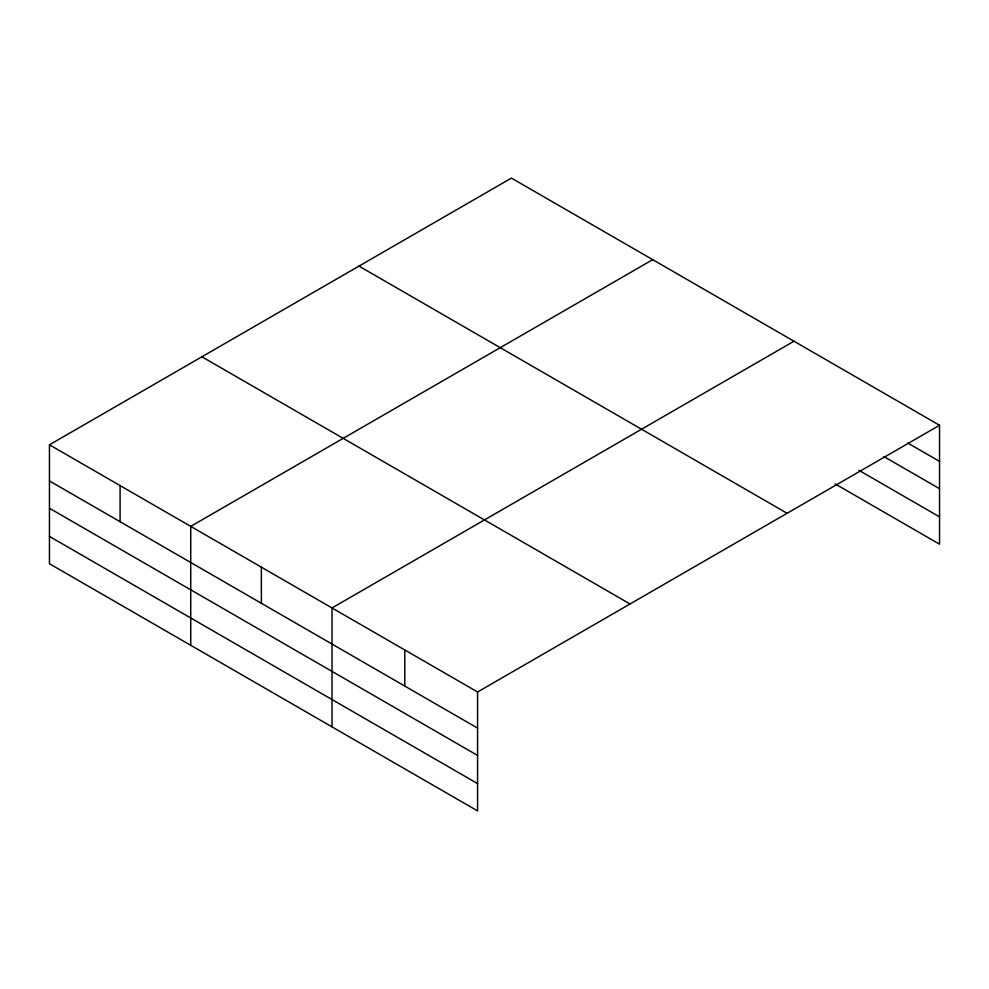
<?xml version="1.0" encoding="UTF-8"?>
<svg xmlns="http://www.w3.org/2000/svg" width="989" height="989" viewBox="0 0 989 989"><rect width="100%" height="100%" fill="white"/><g stroke="black" fill="none" stroke-linecap="round" stroke-linejoin="round"><path stroke-width="1.48" d="M939.55 425.27L511.424 178.094L49.45 444.803L49.45 563.73L477.576 810.906L477.576 691.991L939.55 425.27L939.55 544.197L835.013 483.831M652.703 259.662L190.729 526.371L190.729 645.298M793.982 341.23L332.02 607.951L332.02 726.866M907.791 443.047L939.55 461.381M883.968 456.621L939.55 488.714M858.823 470.257L939.55 516.864M358.97 266.103L787.096 513.279M201.904 356.794L630.03 603.97M49.45 444.803L477.576 691.991M49.45 480.926L477.576 728.102M49.45 508.247L477.576 755.423M49.45 536.409L477.576 783.585M404.798 649.971L404.798 686.082M261.368 567.154L261.368 603.278M120.089 485.587L120.089 521.71"/></g></svg>
